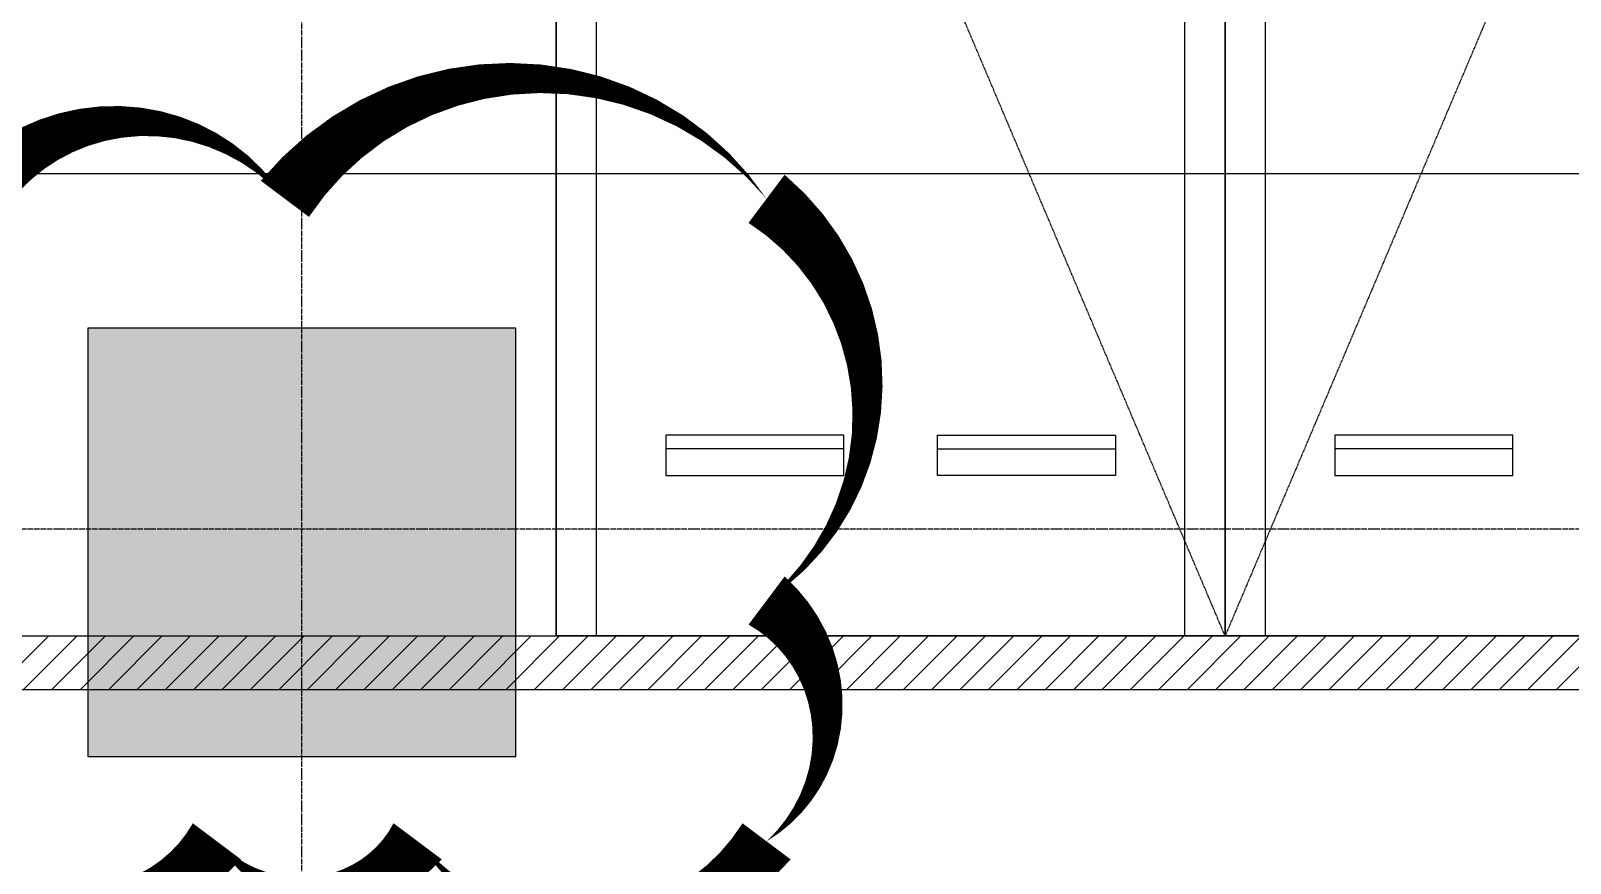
# Model space of a CAD drawing. Extents: x -12047294 to -5625356, y -1456591 to -622873.
# Drawn here: x -5751702 to -5745950, y -677723 to -674611 of the extents above; entities that cross this region are included whole.
import ezdxf

# ---------------------------------------------------------------- set-up
doc = ezdxf.new("R2010")
doc.units = 0
doc.header["$LTSCALE"] = 10
doc.header["$MEASUREMENT"] = 0
doc.linetypes.add('DASH', pattern=[0.35, 0.25, -0.1])
doc.linetypes.add('DOTE', pattern=[2.42, 2, -0.2, 0.02, -0.2])
for name, color, linetype in [('A-15-PKNG-普通车位', 162, 'Continuous'), ('A-15-PKNG-机械车位', 136, 'Continuous'), ('A-COLUMN', 10, 'Continuous'), ('A-FireH', 6, 'Continuous'), ('A-TEXTROOM-报建', 210, 'Continuous'), ('A-WALL', 2, 'Continuous'), ('DOTE', 9, 'DOTE'), ('M-AREA', 156, 'Continuous'), ('PUB_HATCH', 252, 'Continuous')]:
    doc.layers.add(name, color=color, linetype=linetype)
doc.layers.add('A-本次修改', color=6, linetype='Continuous', plot=False)

# ---------------------------------------------------------------- blocks, each defined once
blk = doc.blocks.new('二层机械车库')
at = {"layer": 'A-15-PKNG-机械车位'}
for p, q in [((0, -100), (0, -7600)), ((0, -100), (5900, -100)), ((0, -2600), (0, -100)), ((5900, -100), (0, -100)), ((5750, -250), (0, -250)), ((750, -510.3), (600, -510.3)), ((600, -510.3), (600, -1175.3)), ((700, -1175.3), (700, -510.3)), ((750, -1175.3), (750, -510.3)), ((600, -1175.3), (750, -1175.3)), ((600, -2190), (600, -1525)), ((600, -1525), (750, -1525)), ((700, -1525), (700, -2190)), ((750, -1525), (750, -2190)), ((750, -2190), (600, -2190)), ((0, -2450), (5750, -2450)), ((0, -2600), (5900, -2600)), ((0, -5100), (0, -2600)), ((5900, -2600), (0, -2600)), ((5750, -2750), (0, -2750)), ((750, -3010.3), (600, -3010.3)), ((600, -3010.3), (600, -3675.3)), ((700, -3675.3), (700, -3010.3)), ((750, -3675.3), (750, -3010.3)), ((600, -3675.3), (750, -3675.3))]:
    blk.add_line(p, q, dxfattribs=at)
at = {"layer": 'A-15-PKNG-机械车位', "linetype": 'DASH'}
for p, q in [((0, -2600), (5900, -100)), ((5900, -5100), (0, -2600))]:
    blk.add_line(p, q, dxfattribs=at)
blk = doc.blocks.new('dFASDWA$Wfdf3')
at = {"layer": 'A-15-PKNG-机械车位', "rotation": 90}
blk.add_blockref('二层机械车库', (2137860.7, 58500), dxfattribs=at)
blk = doc.blocks.new('A$C50D712EB')
at = {"layer": 'M-AREA'}
blk.add_lwpolyline([(-9230.2, -9300), (19468, -9300), (19468, 2250), (-9230.2, 2250)], close=True, dxfattribs=at)
blk = doc.blocks.new('_FZH')
blk.add_lwpolyline([(-0.5, -0.5), (0.5, -0.5), (0.5, 0.5), (-0.5, 0.5)], close=True)
at = {"layer": 'PUB_HATCH'}
blk.add_solid([(-0.5, -0.5), (0.5, -0.5), (-0.5, 0.5), (0.5, 0.5)], dxfattribs=at)

msp = doc.modelspace()

# ---------------------------------------------------------------- hatches: boundary and pattern name
at = {"layer": 'A-FireH'}
h = msp.add_hatch(dxfattribs=at)
h.set_pattern_fill('普通砖', color=256, scale=30, style=0)
h.set_pattern_definition([(45, (-533914.12, 53.85), (-53.0330298, 53.0330298), [])])
h.paths.add_polyline_path([(-5769156.3, -677006.8), (-5769089.7, -677073.4), (-5734389.7, -677073.4), (-5734292, -676873.4), (-5769089.7, -676873.4)])
at = {"layer": 'A-TEXTROOM-报建'}
h = msp.add_hatch(dxfattribs=at)
h.set_pattern_fill('ANSI31', color=156, scale=300)
h.set_pattern_definition([(45, (6459.6, 7e-09), (-336.759605, 336.759605), [])])
edge = h.paths.add_edge_path(flags=16)
edge.add_arc((-5789890.1, -733372.9), 19800.3, 180.00002, 210.33182)
edge.add_line((-5806980, -743372.1), (-5798690.9, -743375))
edge.add_arc((-5798679.1, -768354), 24979, 71.82959, 90.02715, ccw=False)
edge.add_arc((-5798679.1, -768354), 24979, 46.40636, 71.82959, ccw=False)
edge.add_arc((-5761511.4, -729209.4), 29000, 226.55073, 235.72344)
edge.add_line((-5777843.9, -753173), (-5734626.5, -753172.4))
edge.add_line((-5734626.5, -753172.4), (-5734626.6, -742573))
edge.add_line((-5734626.6, -742573), (-5724090.3, -742573.2))
edge.add_line((-5724090.3, -742573.2), (-5724090.3, -706873))
edge.add_line((-5724090.3, -706873), (-5715090.4, -706873))
edge.add_line((-5715090.4, -706873), (-5715090.4, -697848.9))
edge.add_arc((-5806750.6, -701974.8), 91753, 2.577338, 4.963321)
edge.add_arc((-5757072.8, -697881.8), 41908, 5.26452, 17.9861)
edge.add_arc((-5817479.3, -718426.1), 105710, 18.467251, 21.437185)
edge.add_arc((-5747882, -689052.2), 30252, 17.82622, 40.55905)
edge.add_arc((-5746701.1, -686704.3), 27846.7, 38.4683, 72.82075)
edge.add_arc((-5793741.7, -821555.8), 170652.4, 71.1042, 72.756978)
edge.add_line((-5743156, -658573.2), (-5782091.3, -658573.2))
edge.add_line((-5782091.3, -658573.2), (-5782091.3, -664172.9))
edge.add_line((-5782091.3, -664172.9), (-5804290.4, -664172.9))
edge.add_line((-5804290.4, -664172.9), (-5804290.4, -680572.8))
edge.add_line((-5804290.4, -680572.8), (-5809690.4, -680572.8))
edge.add_line((-5809690.4, -680572.8), (-5809690.4, -733372.9))
h.paths.add_polyline_path([(-5821993.3, -644043.7), (-5678940.3, -644043.7), (-5678940.3, -767193.7), (-5821993.3, -767193.7)])

# ---------------------------------------------------------------- linework, layer by layer
at = {"layer": 'A-WALL'}
for p, q in [((-5769089.7, -676873.4), (-5734292, -676873.4)), ((-5769089.7, -677073.4), (-5734389.7, -677073.4))]:
    msp.add_line(p, q, dxfattribs=at)
at = {"layer": 'A-本次修改', "color": 3}
msp.add_lwpolyline([(-5751907, -675239.5, 0, 225, 0.5), (-5751907, -676214.5, 0, 225, 0.5), (-5751907, -677641, 0, 225, 0.5), (-5751007, -677641, 0, 225, 0.5), (-5750257, -677641, 0, 225, 0.5), (-5748953, -677641, 0, 225, 0.5), (-5748953, -676741, 0, 225, 0.5), (-5748953, -675239.5, 0, 225, 0.5), (-5750753, -675239.5, 0, 225, 0.5)], format="xyseb", close=True, dxfattribs=at)
at = {"layer": 'DOTE', "linetype": 'DOTE'}
for p, q in [((-5750689.7, -756448.6), (-5750689.7, -655372.8)), ((-5812892.3, -676473.4), (-5711892.7, -676473.4))]:
    msp.add_line(p, q, dxfattribs=at)

# ---------------------------------------------------------------- block references
msp.add_blockref('A$C50D712EB', (-5759457.7, -677396.4))
at = {"layer": 'A-15-PKNG-普通车位'}
msp.add_blockref('dFASDWA$Wfdf3', (-7887700.3, -735373.4), dxfattribs=at)
at = {"layer": 'A-COLUMN', "xscale": 1600, "yscale": 1600, "zscale": 1600}
msp.add_blockref('_FZH', (-5750689.7, -676523.4), dxfattribs=at)

doc.saveas('drawing.dxf')
